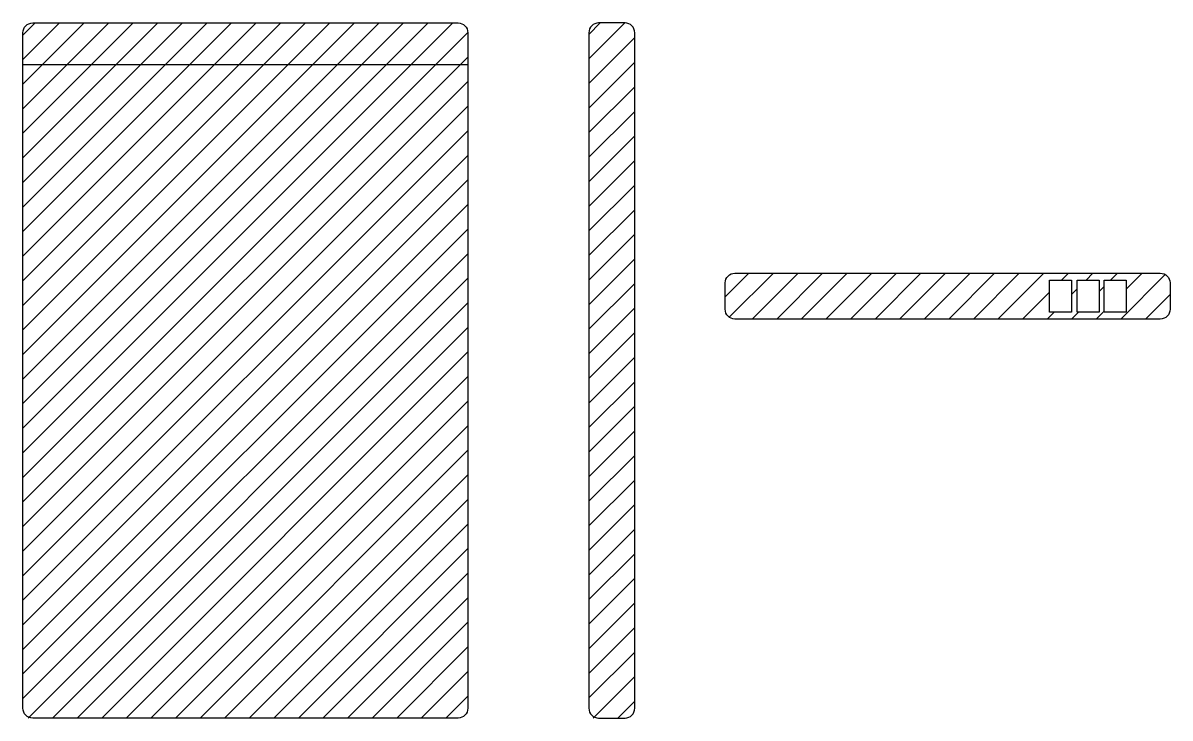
# Model space of a CAD drawing. Header units: centimetres. Extents: x 1.81 to 10.06, y 1.55 to 6.55.
import ezdxf

# ---------------------------------------------------------------- set-up
doc = ezdxf.new("R2010")
doc.units = ezdxf.units.CM
doc.header["$MEASUREMENT"] = 0
for name, color, linetype in [('conur_baterie', 253, 'Continuous'), ('hatch_down', 251, 'Continuous'), ('hatch_up', 134, 'Continuous'), ('pini', 52, 'Continuous')]:
    doc.layers.add(name, color=color, linetype=linetype)

msp = doc.modelspace()

# ---------------------------------------------------------------- hatches: boundary and pattern name
at = {"layer": 'hatch_down'}
h = msp.add_hatch(dxfattribs=at)
h.set_pattern_fill('ANSI31', color=256)
h.set_pattern_definition([(45, (-3.64022, -1.1541), (-0.0883883, 0.0883883), [])])
h.paths.add_polyline_path([(9.9944, 4.4181, 0.414214), (10.0644, 4.4881), (10.0644, 4.6781, 0.414214), (9.9944, 4.7481), (6.9344, 4.7481, 0.414214), (6.8644, 4.6781), (6.8644, 4.4881, 0.414214), (6.9344, 4.4181)])
h.paths.add_polyline_path([(9.1972, 4.6982), (9.3553, 4.6982), (9.3553, 4.4681), (9.1972, 4.4681)], flags=16)
h.paths.add_polyline_path([(9.3969, 4.6982), (9.555, 4.6982), (9.555, 4.4681), (9.3969, 4.4681)], flags=16)
h.paths.add_polyline_path([(9.5911, 4.6982), (9.7492, 4.6982), (9.7492, 4.4681), (9.5911, 4.4681)], flags=16)
at = {"layer": 'hatch_up'}
h = msp.add_hatch(dxfattribs=at)
h.set_pattern_fill('ANSI31', color=256)
h.set_pattern_definition([(45, (-12.85982, -9.6264), (-0.08838835, 0.08838835), [])])
h.paths.add_polyline_path([(5.0135, 6.248), (1.8135, 6.248), (1.8135, 1.5479), (5.0135, 1.5479)])
h.paths.add_polyline_path([(5.0135, 6.5479), (1.8135, 6.5479), (1.8135, 6.248), (5.0135, 6.248)])
h.paths.add_polyline_path([(6.214, 6.248), (5.884, 6.248), (5.884, 1.5479), (6.214, 1.5479)])
h.paths.add_polyline_path([(6.214, 6.5479), (5.884, 6.5479), (5.884, 6.248), (6.214, 6.248)])

# ---------------------------------------------------------------- linework, layer by layer
at = {"layer": 'conur_baterie'}
for points in [[(1.8835, 6.5479), (4.9435, 6.5479, -0.414214), (5.0135, 6.4779), (5.0135, 1.6179, -0.414214), (4.9435, 1.5479), (1.8835, 1.5479, -0.414214), (1.8135, 1.6179), (1.8135, 6.4779, -0.414214)], [(6.9344, 4.7481), (9.9944, 4.7481, -0.414214), (10.0644, 4.6781), (10.0644, 4.4881, -0.414214), (9.9944, 4.4181), (6.9344, 4.4181, -0.414214), (6.8644, 4.4881), (6.8644, 4.6781, -0.414214)]]:
    msp.add_lwpolyline(points, format="xyb", close=True, dxfattribs=at)
msp.add_lwpolyline([(1.8185, 6.248), (5.0135, 6.248)], dxfattribs=at)
at = {"layer": 'hatch_down'}
msp.add_lwpolyline([(5.954, 1.5479), (6.144, 1.5479, 0.414214), (6.214, 1.6179), (6.214, 6.4779, 0.414214), (6.144, 6.5479), (5.954, 6.5479, 0.414214), (5.884, 6.4779), (5.884, 1.6179, 0.414214)], format="xyb", close=True, dxfattribs=at)
at = {"layer": 'pini'}
for points in [[(9.1972, 4.6982), (9.3553, 4.6982), (9.3553, 4.4681), (9.1972, 4.4681)], [(9.3969, 4.6982), (9.555, 4.6982), (9.555, 4.4681), (9.3969, 4.4681)], [(9.5911, 4.6982), (9.7492, 4.6982), (9.7492, 4.4681), (9.5911, 4.4681)]]:
    msp.add_lwpolyline(points, close=True, dxfattribs=at)

doc.saveas('drawing.dxf')
